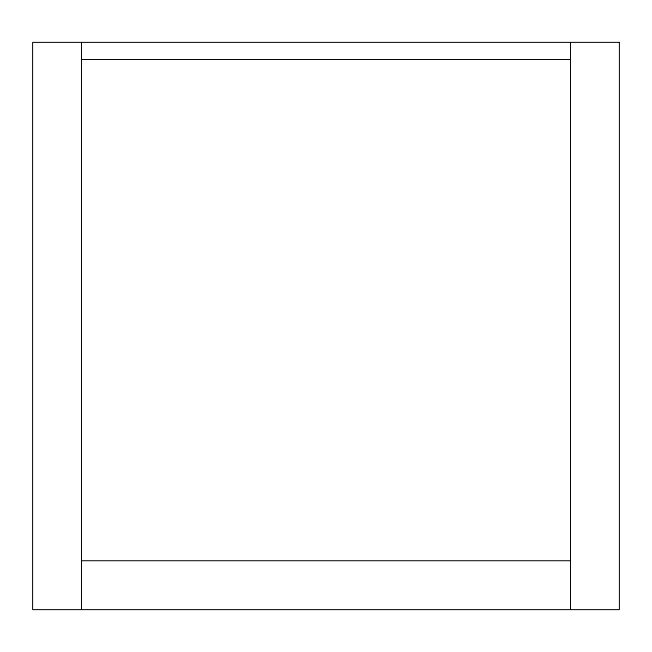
<?xml version="1.0" encoding="UTF-8"?>
<svg xmlns="http://www.w3.org/2000/svg" width="652" height="652" viewBox="0 0 652 652"><rect width="100%" height="100%" fill="white"/><g stroke="black" fill="none" stroke-linecap="round" stroke-linejoin="round"><path stroke-width="0.98" d="M81.5 59.495L570.5 59.495M81.5 560.72L570.5 560.72M570.5 42.38L570.5 609.62M81.5 42.38L81.5 609.62M619.4 42.38L32.6 42.38L32.6 609.62L619.4 609.62L619.4 42.38"/></g></svg>
